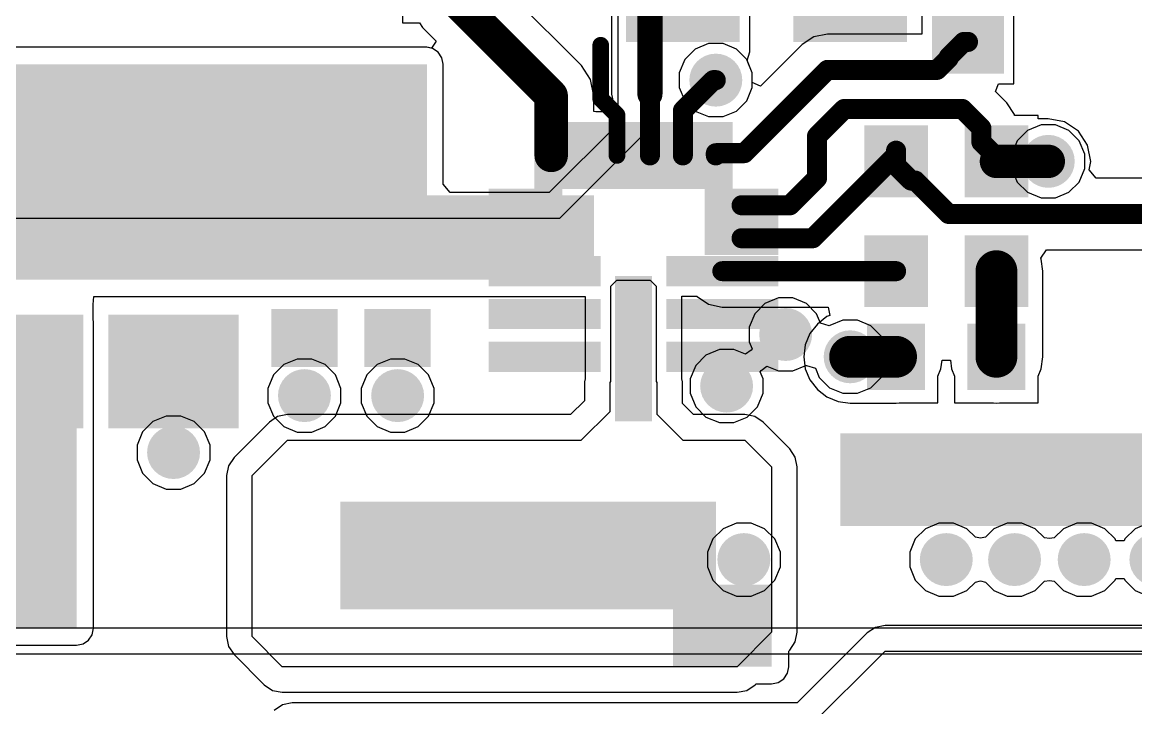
# Model space of a CAD drawing. Header units: millimetres. Extents: x 0 to 172, y 0 to 138.
# Drawn here: x 27.85 to 44.76, y 75.78 to 86.19 of the extents above; entities that cross this region are included whole.
import ezdxf

# ---------------------------------------------------------------- set-up
doc = ezdxf.new("R2010")
doc.units = ezdxf.units.MM
for name, color, linetype in [('BottomLayer', 5, 'Continuous'), ('BottomPaste', 16, 'Continuous'), ('BottomSolder', 6, 'Continuous'), ('TopLayer', 1, 'Continuous'), ('TopSolder', 216, 'Continuous'), ('ViaHoleLayer', 16, 'Continuous')]:
    doc.layers.add(name, color=color, linetype=linetype)

# ---------------------------------------------------------------- blocks, each defined once
blk = doc.blocks.new('17_FC2QFN__3_5_3_75__B_9')
at = {"layer": 'BottomLayer'}
for points in [[(-0.178, 2.403), (0.178, 2.403), (0.178, 0.403), (-0.178, 0.403)], [(-2.099, 1.655), (-0.6, 1.655), (-0.6, 1.401), (-2.099, 1.401)], [(2.099, 1.401), (0.6, 1.401), (0.6, 1.655), (2.099, 1.655)], [(-2.099, 1.005), (-0.6, 1.005), (-0.6, 0.751), (-2.099, 0.751)], [(2.099, 0.751), (0.6, 0.751), (0.6, 1.005), (2.099, 1.005)], [(-2.099, 0.355), (-0.6, 0.355), (-0.6, 0.101), (-2.099, 0.101)], [(2.099, 0.101), (0.6, 0.101), (0.6, 0.355), (2.099, 0.355)], [(-2.099, -0.119), (-1.184, -0.119), (-1.184, -0.424), (-2.099, -0.424)], [(2.099, -0.424), (1.184, -0.424), (1.184, -0.119), (2.099, -0.119)], [(-2.099, -0.619), (-1.184, -0.619), (-1.184, -0.924), (-2.099, -0.924)], [(2.099, -0.924), (1.184, -0.924), (1.184, -0.619), (2.099, -0.619)], [(-1.402, -1.935), (-1.402, -1.122), (-1.098, -1.122), (-1.098, -1.935)], [(-0.902, -1.935), (-0.902, -1.122), (-0.598, -1.122), (-0.598, -1.935)], [(-0.402, -1.935), (-0.402, -1.122), (-0.098, -1.122), (-0.098, -1.935)], [(0.098, -1.935), (0.098, -1.122), (0.402, -1.122), (0.402, -1.935)], [(0.598, -1.935), (0.598, -1.122), (0.902, -1.122), (0.902, -1.935)], [(1.098, -1.935), (1.098, -1.122), (1.402, -1.122), (1.402, -1.935)]]:
    blk.add_hatch(color=5, dxfattribs=at).paths.add_polyline_path(points)
at = {"layer": 'BottomPaste'}
for points in [[(-0.178, 2.403), (0.178, 2.403), (0.178, 0.403), (-0.178, 0.403)], [(-2.099, 1.655), (-0.6, 1.655), (-0.6, 1.401), (-2.099, 1.401)], [(2.099, 1.401), (0.6, 1.401), (0.6, 1.655), (2.099, 1.655)], [(-2.099, 1.005), (-0.6, 1.005), (-0.6, 0.751), (-2.099, 0.751)], [(2.099, 0.751), (0.6, 0.751), (0.6, 1.005), (2.099, 1.005)], [(-2.099, 0.355), (-0.6, 0.355), (-0.6, 0.101), (-2.099, 0.101)], [(2.099, 0.101), (0.6, 0.101), (0.6, 0.355), (2.099, 0.355)], [(-2.099, -0.119), (-1.184, -0.119), (-1.184, -0.424), (-2.099, -0.424)], [(2.099, -0.424), (1.184, -0.424), (1.184, -0.119), (2.099, -0.119)], [(-2.099, -0.619), (-1.184, -0.619), (-1.184, -0.924), (-2.099, -0.924)], [(2.099, -0.924), (1.184, -0.924), (1.184, -0.619), (2.099, -0.619)], [(-1.402, -1.935), (-1.402, -1.122), (-1.098, -1.122), (-1.098, -1.935)], [(-0.902, -1.935), (-0.902, -1.122), (-0.598, -1.122), (-0.598, -1.935)], [(-0.402, -1.935), (-0.402, -1.122), (-0.098, -1.122), (-0.098, -1.935)], [(0.098, -1.935), (0.098, -1.122), (0.402, -1.122), (0.402, -1.935)], [(0.598, -1.935), (0.598, -1.122), (0.902, -1.122), (0.902, -1.935)], [(1.098, -1.935), (1.098, -1.122), (1.402, -1.122), (1.402, -1.935)]]:
    blk.add_hatch(color=16, dxfattribs=at).paths.add_polyline_path(points)
at = {"layer": 'BottomSolder'}
for points in [[(-0.279, 2.505), (0.279, 2.505), (0.279, 0.302), (-0.279, 0.302)], [(-2.2, 1.757), (-0.498, 1.757), (-0.498, 1.3), (-2.2, 1.3)], [(2.2, 1.3), (0.498, 1.3), (0.498, 1.757), (2.2, 1.757)], [(-2.2, 1.107), (-0.498, 1.107), (-0.498, 0.65), (-2.2, 0.65)], [(2.2, 0.65), (0.498, 0.65), (0.498, 1.107), (2.2, 1.107)], [(-2.2, 0.457), (-0.498, 0.457), (-0.498, 0), (-2.2, 0)], [(2.2, 0), (0.498, 0), (0.498, 0.457), (2.2, 0.457)], [(-2.2, -0.018), (-1.083, -0.018), (-1.083, -0.526), (-2.2, -0.526)], [(2.2, -0.526), (1.083, -0.526), (1.083, -0.018), (2.2, -0.018)], [(-2.2, -0.518), (-1.083, -0.518), (-1.083, -1.026), (-2.2, -1.026)], [(2.2, -1.026), (1.083, -1.026), (1.083, -0.518), (2.2, -0.518)], [(-1.504, -2.036), (-1.504, -1.02), (-0.996, -1.02), (-0.996, -2.036)], [(-1.004, -2.036), (-1.004, -1.02), (-0.496, -1.02), (-0.496, -2.036)], [(-0.504, -2.036), (-0.504, -1.02), (0.004, -1.02), (0.004, -2.036)], [(-0.004, -2.036), (-0.004, -1.02), (0.504, -1.02), (0.504, -2.036)], [(0.496, -2.036), (0.496, -1.02), (1.004, -1.02), (1.004, -2.036)], [(0.996, -2.036), (0.996, -1.02), (1.504, -1.02), (1.504, -2.036)]]:
    blk.add_hatch(color=6, dxfattribs=at).paths.add_polyline_path(points)
blk = doc.blocks.new('R___1206_B_89')
at = {"layer": 'BottomLayer'}
for points in [[(-2.032, 0.889), (-0.508, 0.889), (-0.508, -0.889), (-2.032, -0.889)], [(0.508, 0.889), (2.032, 0.889), (2.032, -0.889), (0.508, -0.889)]]:
    blk.add_hatch(color=5, dxfattribs=at).paths.add_polyline_path(points)
at = {"layer": 'BottomPaste'}
for points in [[(-2.032, 0.889), (-0.508, 0.889), (-0.508, -0.889), (-2.032, -0.889)], [(0.508, 0.889), (2.032, 0.889), (2.032, -0.889), (0.508, -0.889)]]:
    blk.add_hatch(color=16, dxfattribs=at).paths.add_polyline_path(points)
at = {"layer": 'BottomSolder'}
for points in [[(-2.1336, 0.9906), (-0.4064, 0.9906), (-0.4064, -0.9906), (-2.1336, -0.9906)], [(0.4064, 0.9906), (2.1336, 0.9906), (2.1336, -0.9906), (0.4064, -0.9906)]]:
    blk.add_hatch(color=6, dxfattribs=at).paths.add_polyline_path(points)
blk = doc.blocks.new('R___0603_B_147')
at = {"layer": 'BottomLayer'}
for points in [[(-1.143, -0.4445), (-1.143, 0.4445), (-0.381, 0.4445), (-0.381, -0.4445)], [(0.381, -0.4445), (0.381, 0.4445), (1.143, 0.4445), (1.143, -0.4445)]]:
    blk.add_hatch(color=5, dxfattribs=at).paths.add_polyline_path(points)
at = {"layer": 'BottomPaste'}
for points in [[(-1.143, -0.4445), (-1.143, 0.4445), (-0.381, 0.4445), (-0.381, -0.4445)], [(0.381, -0.4445), (0.381, 0.4445), (1.143, 0.4445), (1.143, -0.4445)]]:
    blk.add_hatch(color=16, dxfattribs=at).paths.add_polyline_path(points)
at = {"layer": 'BottomSolder'}
for points in [[(-1.2446, -0.5461), (-1.2446, 0.5461), (-0.2794, 0.5461), (-0.2794, -0.5461)], [(0.2794, -0.5461), (0.2794, 0.5461), (1.2446, 0.5461), (1.2446, -0.5461)]]:
    blk.add_hatch(color=6, dxfattribs=at).paths.add_polyline_path(points)
blk = doc.blocks.new('R___0603_B_149')
at = {"layer": 'BottomLayer'}
for points in [[(-1.143, -0.4445), (-1.143, 0.4445), (-0.381, 0.4445), (-0.381, -0.4445)], [(0.381, -0.4445), (0.381, 0.4445), (1.143, 0.4445), (1.143, -0.4445)]]:
    blk.add_hatch(color=5, dxfattribs=at).paths.add_polyline_path(points)
at = {"layer": 'BottomPaste'}
for points in [[(-1.143, -0.4445), (-1.143, 0.4445), (-0.381, 0.4445), (-0.381, -0.4445)], [(0.381, -0.4445), (0.381, 0.4445), (1.143, 0.4445), (1.143, -0.4445)]]:
    blk.add_hatch(color=16, dxfattribs=at).paths.add_polyline_path(points)
at = {"layer": 'BottomSolder'}
for points in [[(-1.2446, -0.5461), (-1.2446, 0.5461), (-0.2794, 0.5461), (-0.2794, -0.5461)], [(0.2794, -0.5461), (0.2794, 0.5461), (1.2446, 0.5461), (1.2446, -0.5461)]]:
    blk.add_hatch(color=6, dxfattribs=at).paths.add_polyline_path(points)
blk = doc.blocks.new('R___0603_B_153')
at = {"layer": 'BottomLayer'}
for points in [[(-1.143, -0.4445), (-1.143, 0.4445), (-0.381, 0.4445), (-0.381, -0.4445)], [(0.381, -0.4445), (0.381, 0.4445), (1.143, 0.4445), (1.143, -0.4445)]]:
    blk.add_hatch(color=5, dxfattribs=at).paths.add_polyline_path(points)
at = {"layer": 'BottomPaste'}
for points in [[(-1.143, -0.4445), (-1.143, 0.4445), (-0.381, 0.4445), (-0.381, -0.4445)], [(0.381, -0.4445), (0.381, 0.4445), (1.143, 0.4445), (1.143, -0.4445)]]:
    blk.add_hatch(color=16, dxfattribs=at).paths.add_polyline_path(points)
at = {"layer": 'BottomSolder'}
for points in [[(-1.2446, -0.5461), (-1.2446, 0.5461), (-0.2794, 0.5461), (-0.2794, -0.5461)], [(0.2794, -0.5461), (0.2794, 0.5461), (1.2446, 0.5461), (1.2446, -0.5461)]]:
    blk.add_hatch(color=6, dxfattribs=at).paths.add_polyline_path(points)
blk = doc.blocks.new('XAL6030_102MEC_B_238')
at = {"layer": 'BottomLayer'}
for points in [[(-2.735, 2.75), (-1.305, 2.75), (-1.305, -2.75), (-2.735, -2.75)], [(1.305, 2.75), (2.735, 2.75), (2.735, -2.75), (1.305, -2.75)]]:
    blk.add_hatch(color=5, dxfattribs=at).paths.add_polyline_path(points)
at = {"layer": 'BottomPaste'}
for points in [[(-2.735, 2.75), (-1.305, 2.75), (-1.305, -2.75), (-2.735, -2.75)], [(1.305, 2.75), (2.735, 2.75), (2.735, -2.75), (1.305, -2.75)]]:
    blk.add_hatch(color=16, dxfattribs=at).paths.add_polyline_path(points)
at = {"layer": 'BottomSolder'}
for points in [[(-2.837, 2.852), (-1.203, 2.852), (-1.203, -2.852), (-2.837, -2.852)], [(1.203, 2.852), (2.837, 2.852), (2.837, -2.852), (1.203, -2.852)]]:
    blk.add_hatch(color=6, dxfattribs=at).paths.add_polyline_path(points)
blk = doc.blocks.new('C___0603_B_307')
at = {"layer": 'BottomLayer'}
for points in [[(-1.143, -0.445), (-1.143, 0.445), (-0.381, 0.445), (-0.381, -0.445)], [(0.381, -0.445), (0.381, 0.445), (1.143, 0.445), (1.143, -0.445)]]:
    blk.add_hatch(color=5, dxfattribs=at).paths.add_polyline_path(points)
at = {"layer": 'BottomPaste'}
for points in [[(-1.143, -0.445), (-1.143, 0.445), (-0.381, 0.445), (-0.381, -0.445)], [(0.381, -0.445), (0.381, 0.445), (1.143, 0.445), (1.143, -0.445)]]:
    blk.add_hatch(color=16, dxfattribs=at).paths.add_polyline_path(points)
at = {"layer": 'BottomSolder'}
for points in [[(-1.203, -0.504), (-1.203, 0.504), (-0.321, 0.504), (-0.321, -0.504)], [(0.321, -0.504), (0.321, 0.504), (1.203, 0.504), (1.203, -0.504)]]:
    blk.add_hatch(color=6, dxfattribs=at).paths.add_polyline_path(points)
blk = doc.blocks.new('C___1206_B_318')
at = {"layer": 'BottomLayer'}
for points in [[(-2.032, 0.889), (-0.508, 0.889), (-0.508, -0.889), (-2.032, -0.889)], [(0.508, 0.889), (2.032, 0.889), (2.032, -0.889), (0.508, -0.889)]]:
    blk.add_hatch(color=5, dxfattribs=at).paths.add_polyline_path(points)
at = {"layer": 'BottomPaste'}
for points in [[(-2.032, 0.889), (-0.508, 0.889), (-0.508, -0.889), (-2.032, -0.889)], [(0.508, 0.889), (2.032, 0.889), (2.032, -0.889), (0.508, -0.889)]]:
    blk.add_hatch(color=16, dxfattribs=at).paths.add_polyline_path(points)
at = {"layer": 'BottomSolder'}
for points in [[(-2.1336, 0.9906), (-0.4064, 0.9906), (-0.4064, -0.9906), (-2.1336, -0.9906)], [(0.4064, 0.9906), (2.1336, 0.9906), (2.1336, -0.9906), (0.4064, -0.9906)]]:
    blk.add_hatch(color=6, dxfattribs=at).paths.add_polyline_path(points)
blk = doc.blocks.new('C___2220_B_323')
at = {"layer": 'BottomLayer'}
for points in [[(-3.2, 2.6), (-2, 2.6), (-2, -2.6), (-3.2, -2.6)], [(2, 2.6), (3.2, 2.6), (3.2, -2.6), (2, -2.6)]]:
    blk.add_hatch(color=5, dxfattribs=at).paths.add_polyline_path(points)
at = {"layer": 'BottomPaste'}
for points in [[(-3.2, 2.6), (-2, 2.6), (-2, -2.6), (-3.2, -2.6)], [(2, 2.6), (3.2, 2.6), (3.2, -2.6), (2, -2.6)]]:
    blk.add_hatch(color=16, dxfattribs=at).paths.add_polyline_path(points)
at = {"layer": 'BottomSolder'}
for points in [[(-3.302, 2.702), (-1.898, 2.702), (-1.898, -2.702), (-3.302, -2.702)], [(1.898, 2.702), (3.302, 2.702), (3.302, -2.702), (1.898, -2.702)]]:
    blk.add_hatch(color=6, dxfattribs=at).paths.add_polyline_path(points)
blk = doc.blocks.new('C___0603_B_324')
at = {"layer": 'BottomLayer'}
for points in [[(-1.143, -0.445), (-1.143, 0.445), (-0.381, 0.445), (-0.381, -0.445)], [(0.381, -0.445), (0.381, 0.445), (1.143, 0.445), (1.143, -0.445)]]:
    blk.add_hatch(color=5, dxfattribs=at).paths.add_polyline_path(points)
at = {"layer": 'BottomPaste'}
for points in [[(-1.143, -0.445), (-1.143, 0.445), (-0.381, 0.445), (-0.381, -0.445)], [(0.381, -0.445), (0.381, 0.445), (1.143, 0.445), (1.143, -0.445)]]:
    blk.add_hatch(color=16, dxfattribs=at).paths.add_polyline_path(points)
at = {"layer": 'BottomSolder'}
for points in [[(-1.203, -0.504), (-1.203, 0.504), (-0.321, 0.504), (-0.321, -0.504)], [(0.321, -0.504), (0.321, 0.504), (1.203, 0.504), (1.203, -0.504)]]:
    blk.add_hatch(color=6, dxfattribs=at).paths.add_polyline_path(points)
blk = doc.blocks.new('C___0603_B_325')
at = {"layer": 'BottomLayer'}
for points in [[(-1.143, -0.445), (-1.143, 0.445), (-0.381, 0.445), (-0.381, -0.445)], [(0.381, -0.445), (0.381, 0.445), (1.143, 0.445), (1.143, -0.445)]]:
    blk.add_hatch(color=5, dxfattribs=at).paths.add_polyline_path(points)
at = {"layer": 'BottomPaste'}
for points in [[(-1.143, -0.445), (-1.143, 0.445), (-0.381, 0.445), (-0.381, -0.445)], [(0.381, -0.445), (0.381, 0.445), (1.143, 0.445), (1.143, -0.445)]]:
    blk.add_hatch(color=16, dxfattribs=at).paths.add_polyline_path(points)
at = {"layer": 'BottomSolder'}
for points in [[(-1.203, -0.504), (-1.203, 0.504), (-0.321, 0.504), (-0.321, -0.504)], [(0.321, -0.504), (0.321, 0.504), (1.203, 0.504), (1.203, -0.504)]]:
    blk.add_hatch(color=6, dxfattribs=at).paths.add_polyline_path(points)
blk = doc.blocks.new('C___1206_B_326')
at = {"layer": 'BottomLayer'}
for points in [[(-2.032, 0.889), (-0.508, 0.889), (-0.508, -0.889), (-2.032, -0.889)], [(0.508, 0.889), (2.032, 0.889), (2.032, -0.889), (0.508, -0.889)]]:
    blk.add_hatch(color=5, dxfattribs=at).paths.add_polyline_path(points)
at = {"layer": 'BottomPaste'}
for points in [[(-2.032, 0.889), (-0.508, 0.889), (-0.508, -0.889), (-2.032, -0.889)], [(0.508, 0.889), (2.032, 0.889), (2.032, -0.889), (0.508, -0.889)]]:
    blk.add_hatch(color=16, dxfattribs=at).paths.add_polyline_path(points)
at = {"layer": 'BottomSolder'}
for points in [[(-2.1336, 0.9906), (-0.4064, 0.9906), (-0.4064, -0.9906), (-2.1336, -0.9906)], [(0.4064, 0.9906), (2.1336, 0.9906), (2.1336, -0.9906), (0.4064, -0.9906)]]:
    blk.add_hatch(color=6, dxfattribs=at).paths.add_polyline_path(points)

msp = doc.modelspace()

# ---------------------------------------------------------------- hatches: boundary and pattern name
at = {"layer": 'BottomLayer'}
h = msp.add_hatch(color=5, dxfattribs=at)
edge = h.paths.add_edge_path()
edge.add_arc((38.385, 85.307), 0.3, 0, 360)
for points in [[(26.899, 82.534), (33.998, 82.534), (33.998, 85.547), (26.899, 85.547)], [(35.732, 83.757), (36.537, 83.757), (36.537, 84.57), (35.732, 84.57)], [(26.899, 82.28), (36.535, 82.28), (36.535, 83.56), (26.899, 83.56)], [(26.899, 82.755), (35.951, 82.755), (35.951, 83.56), (26.899, 83.56)], [(24.79, 76.987), (28.677, 76.987), (28.677, 81.645), (24.79, 81.645)], [(37.735, 76.403), (39.233, 76.403), (39.233, 77.648), (37.735, 77.648)]]:
    msp.add_hatch(color=5, dxfattribs=at).paths.add_polyline_path(points)
h = msp.add_hatch(color=5, dxfattribs=at)
edge = h.paths.add_edge_path()
edge.add_arc((30.723, 84.993), 0.3, 0, 360)
h = msp.add_hatch(color=5, dxfattribs=at)
edge = h.paths.add_edge_path()
edge.add_arc((32.138, 84.993), 0.3, 0, 360)
h = msp.add_hatch(color=5, dxfattribs=at)
edge = h.paths.add_edge_path()
edge.add_arc((33.553, 84.993), 0.3, 0, 360)
h = msp.add_hatch(color=5, dxfattribs=at)
edge = h.paths.add_edge_path()
edge.add_arc((32.138, 84.049), 0.3, 0, 360)
h = msp.add_hatch(color=5, dxfattribs=at)
edge = h.paths.add_edge_path()
edge.add_arc((33.553, 84.049), 0.3, 0, 360)
h = msp.add_hatch(color=5, dxfattribs=at)
edge = h.paths.add_edge_path()
edge.add_arc((43.434, 84.074), 0.3, 0, 360)
h = msp.add_hatch(color=5, dxfattribs=at)
edge = h.paths.add_edge_path()
edge.add_arc((39.446, 81.446), 0.3, 0, 360)
h = msp.add_hatch(color=5, dxfattribs=at)
edge = h.paths.add_edge_path()
edge.add_arc((40.425, 81.107), 0.3, 0, 360)
h = msp.add_hatch(color=5, dxfattribs=at)
edge = h.paths.add_edge_path()
edge.add_arc((38.549, 80.663), 0.3, 0, 360)
h = msp.add_hatch(color=5, dxfattribs=at)
edge = h.paths.add_edge_path()
edge.add_arc((32.138, 80.518), 0.3, 0, 360)
h = msp.add_hatch(color=5, dxfattribs=at)
edge = h.paths.add_edge_path()
edge.add_arc((33.553, 80.518), 0.3, 0, 360)
h = msp.add_hatch(color=5, dxfattribs=at)
edge = h.paths.add_edge_path()
edge.add_arc((30.15, 79.654), 0.3, 0, 360)
h = msp.add_hatch(color=5, dxfattribs=at)
edge = h.paths.add_edge_path()
edge.add_arc((38.811, 78.029), 0.3, 0, 360)
h = msp.add_hatch(color=5, dxfattribs=at)
edge = h.paths.add_edge_path()
edge.add_arc((41.885, 78.029), 0.3, 0, 360)
h = msp.add_hatch(color=5, dxfattribs=at)
edge = h.paths.add_edge_path()
edge.add_arc((42.922, 78.029), 0.3, 0, 360)
h = msp.add_hatch(color=5, dxfattribs=at)
edge = h.paths.add_edge_path()
edge.add_arc((43.979, 78.029), 0.3, 0, 360)
at = {"layer": 'BottomSolder'}
h = msp.add_hatch(color=6, dxfattribs=at)
edge = h.paths.add_edge_path()
edge.add_arc((38.385, 85.307), 0.402, 0, 360)
h = msp.add_hatch(color=6, dxfattribs=at)
edge = h.paths.add_edge_path()
edge.add_arc((30.723, 84.993), 0.402, 0, 360)
h = msp.add_hatch(color=6, dxfattribs=at)
edge = h.paths.add_edge_path()
edge.add_arc((32.138, 84.993), 0.402, 0, 360)
h = msp.add_hatch(color=6, dxfattribs=at)
edge = h.paths.add_edge_path()
edge.add_arc((33.553, 84.993), 0.402, 0, 360)
h = msp.add_hatch(color=6, dxfattribs=at)
edge = h.paths.add_edge_path()
edge.add_arc((32.138, 84.049), 0.402, 0, 360)
h = msp.add_hatch(color=6, dxfattribs=at)
edge = h.paths.add_edge_path()
edge.add_arc((33.553, 84.049), 0.402, 0, 360)
h = msp.add_hatch(color=6, dxfattribs=at)
edge = h.paths.add_edge_path()
edge.add_arc((43.434, 84.074), 0.402, 0, 360)
h = msp.add_hatch(color=6, dxfattribs=at)
edge = h.paths.add_edge_path()
edge.add_arc((39.446, 81.446), 0.402, 0, 360)
h = msp.add_hatch(color=6, dxfattribs=at)
edge = h.paths.add_edge_path()
edge.add_arc((40.425, 81.107), 0.402, 0, 360)
h = msp.add_hatch(color=6, dxfattribs=at)
edge = h.paths.add_edge_path()
edge.add_arc((38.549, 80.663), 0.402, 0, 360)
h = msp.add_hatch(color=6, dxfattribs=at)
edge = h.paths.add_edge_path()
edge.add_arc((32.138, 80.518), 0.402, 0, 360)
h = msp.add_hatch(color=6, dxfattribs=at)
edge = h.paths.add_edge_path()
edge.add_arc((33.553, 80.518), 0.402, 0, 360)
h = msp.add_hatch(color=6, dxfattribs=at)
edge = h.paths.add_edge_path()
edge.add_arc((30.15, 79.654), 0.402, 0, 360)
h = msp.add_hatch(color=6, dxfattribs=at)
edge = h.paths.add_edge_path()
edge.add_arc((38.811, 78.029), 0.402, 0, 360)
h = msp.add_hatch(color=6, dxfattribs=at)
edge = h.paths.add_edge_path()
edge.add_arc((41.885, 78.029), 0.402, 0, 360)
h = msp.add_hatch(color=6, dxfattribs=at)
edge = h.paths.add_edge_path()
edge.add_arc((42.922, 78.029), 0.402, 0, 360)
h = msp.add_hatch(color=6, dxfattribs=at)
edge = h.paths.add_edge_path()
edge.add_arc((43.979, 78.029), 0.402, 0, 360)
h = msp.add_hatch(color=6, dxfattribs=at)
edge = h.paths.add_edge_path()
edge.add_arc((45.068, 78.029), 0.402, 0, 360)
at = {"layer": 'TopLayer'}
h = msp.add_hatch(color=1, dxfattribs=at)
edge = h.paths.add_edge_path()
edge.add_arc((38.385, 85.307), 0.3, 0, 360)
msp.add_hatch(color=1, dxfattribs=at).paths.add_polyline_path([(26.899, 83.642), (33.985, 83.642), (33.985, 85.547), (26.899, 85.547)])
h = msp.add_hatch(color=1, dxfattribs=at)
edge = h.paths.add_edge_path()
edge.add_arc((30.723, 84.993), 0.3, 0, 360)
h = msp.add_hatch(color=1, dxfattribs=at)
edge = h.paths.add_edge_path()
edge.add_arc((32.138, 84.993), 0.3, 0, 360)
h = msp.add_hatch(color=1, dxfattribs=at)
edge = h.paths.add_edge_path()
edge.add_arc((33.553, 84.993), 0.3, 0, 360)
h = msp.add_hatch(color=1, dxfattribs=at)
edge = h.paths.add_edge_path()
edge.add_arc((32.138, 84.049), 0.3, 0, 360)
h = msp.add_hatch(color=1, dxfattribs=at)
edge = h.paths.add_edge_path()
edge.add_arc((33.553, 84.049), 0.3, 0, 360)
h = msp.add_hatch(color=1, dxfattribs=at)
edge = h.paths.add_edge_path()
edge.add_arc((43.434, 84.074), 0.3, 0, 360)
h = msp.add_hatch(color=1, dxfattribs=at)
edge = h.paths.add_edge_path()
edge.add_arc((39.446, 81.446), 0.3, 0, 360)
h = msp.add_hatch(color=1, dxfattribs=at)
edge = h.paths.add_edge_path()
edge.add_arc((40.425, 81.107), 0.3, 0, 360)
h = msp.add_hatch(color=1, dxfattribs=at)
edge = h.paths.add_edge_path()
edge.add_arc((38.549, 80.663), 0.3, 0, 360)
h = msp.add_hatch(color=1, dxfattribs=at)
edge = h.paths.add_edge_path()
edge.add_arc((32.138, 80.518), 0.3, 0, 360)
h = msp.add_hatch(color=1, dxfattribs=at)
edge = h.paths.add_edge_path()
edge.add_arc((33.553, 80.518), 0.3, 0, 360)
h = msp.add_hatch(color=1, dxfattribs=at)
edge = h.paths.add_edge_path()
edge.add_arc((30.15, 79.654), 0.3, 0, 360)
h = msp.add_hatch(color=1, dxfattribs=at)
edge = h.paths.add_edge_path()
edge.add_arc((38.811, 78.029), 0.3, 0, 360)
h = msp.add_hatch(color=1, dxfattribs=at)
edge = h.paths.add_edge_path()
edge.add_arc((41.885, 78.029), 0.3, 0, 360)
h = msp.add_hatch(color=1, dxfattribs=at)
edge = h.paths.add_edge_path()
edge.add_arc((42.922, 78.029), 0.3, 0, 360)
h = msp.add_hatch(color=1, dxfattribs=at)
edge = h.paths.add_edge_path()
edge.add_arc((43.979, 78.029), 0.3, 0, 360)
at = {"layer": 'TopSolder'}
h = msp.add_hatch(color=216, dxfattribs=at)
edge = h.paths.add_edge_path()
edge.add_arc((38.385, 85.307), 0.402, 0, 360)
h = msp.add_hatch(color=216, dxfattribs=at)
edge = h.paths.add_edge_path()
edge.add_arc((30.723, 84.993), 0.402, 0, 360)
h = msp.add_hatch(color=216, dxfattribs=at)
edge = h.paths.add_edge_path()
edge.add_arc((32.138, 84.993), 0.402, 0, 360)
h = msp.add_hatch(color=216, dxfattribs=at)
edge = h.paths.add_edge_path()
edge.add_arc((33.553, 84.993), 0.402, 0, 360)
h = msp.add_hatch(color=216, dxfattribs=at)
edge = h.paths.add_edge_path()
edge.add_arc((32.138, 84.049), 0.402, 0, 360)
h = msp.add_hatch(color=216, dxfattribs=at)
edge = h.paths.add_edge_path()
edge.add_arc((33.553, 84.049), 0.402, 0, 360)
h = msp.add_hatch(color=216, dxfattribs=at)
edge = h.paths.add_edge_path()
edge.add_arc((43.434, 84.074), 0.402, 0, 360)
h = msp.add_hatch(color=216, dxfattribs=at)
edge = h.paths.add_edge_path()
edge.add_arc((39.446, 81.446), 0.402, 0, 360)
h = msp.add_hatch(color=216, dxfattribs=at)
edge = h.paths.add_edge_path()
edge.add_arc((40.425, 81.107), 0.402, 0, 360)
h = msp.add_hatch(color=216, dxfattribs=at)
edge = h.paths.add_edge_path()
edge.add_arc((38.549, 80.663), 0.402, 0, 360)
h = msp.add_hatch(color=216, dxfattribs=at)
edge = h.paths.add_edge_path()
edge.add_arc((32.138, 80.518), 0.402, 0, 360)
h = msp.add_hatch(color=216, dxfattribs=at)
edge = h.paths.add_edge_path()
edge.add_arc((33.553, 80.518), 0.402, 0, 360)
h = msp.add_hatch(color=216, dxfattribs=at)
edge = h.paths.add_edge_path()
edge.add_arc((30.15, 79.654), 0.402, 0, 360)
h = msp.add_hatch(color=216, dxfattribs=at)
edge = h.paths.add_edge_path()
edge.add_arc((38.811, 78.029), 0.402, 0, 360)
h = msp.add_hatch(color=216, dxfattribs=at)
edge = h.paths.add_edge_path()
edge.add_arc((41.885, 78.029), 0.402, 0, 360)
h = msp.add_hatch(color=216, dxfattribs=at)
edge = h.paths.add_edge_path()
edge.add_arc((42.922, 78.029), 0.402, 0, 360)
h = msp.add_hatch(color=216, dxfattribs=at)
edge = h.paths.add_edge_path()
edge.add_arc((43.979, 78.029), 0.402, 0, 360)
h = msp.add_hatch(color=216, dxfattribs=at)
edge = h.paths.add_edge_path()
edge.add_arc((45.068, 78.029), 0.402, 0, 360)
at = {"layer": 'ViaHoleLayer'}
h = msp.add_hatch(color=16, dxfattribs=at)
edge = h.paths.add_edge_path()
edge.add_arc((38.385, 85.307), 0.15, 0, 360)
h = msp.add_hatch(color=16, dxfattribs=at)
edge = h.paths.add_edge_path()
edge.add_arc((30.723, 84.993), 0.15, 0, 360)
h = msp.add_hatch(color=16, dxfattribs=at)
edge = h.paths.add_edge_path()
edge.add_arc((32.138, 84.993), 0.15, 0, 360)
h = msp.add_hatch(color=16, dxfattribs=at)
edge = h.paths.add_edge_path()
edge.add_arc((33.553, 84.993), 0.15, 0, 360)
h = msp.add_hatch(color=16, dxfattribs=at)
edge = h.paths.add_edge_path()
edge.add_arc((43.434, 84.074), 0.15, 0, 360)
h = msp.add_hatch(color=16, dxfattribs=at)
edge = h.paths.add_edge_path()
edge.add_arc((32.138, 84.049), 0.15, 0, 360)
h = msp.add_hatch(color=16, dxfattribs=at)
edge = h.paths.add_edge_path()
edge.add_arc((33.553, 84.049), 0.15, 0, 360)
h = msp.add_hatch(color=16, dxfattribs=at)
edge = h.paths.add_edge_path()
edge.add_arc((39.446, 81.446), 0.15, 0, 360)
h = msp.add_hatch(color=16, dxfattribs=at)
edge = h.paths.add_edge_path()
edge.add_arc((40.425, 81.107), 0.15, 0, 360)
h = msp.add_hatch(color=16, dxfattribs=at)
edge = h.paths.add_edge_path()
edge.add_arc((32.138, 80.518), 0.15, 0, 360)
h = msp.add_hatch(color=16, dxfattribs=at)
edge = h.paths.add_edge_path()
edge.add_arc((33.553, 80.518), 0.15, 0, 360)
h = msp.add_hatch(color=16, dxfattribs=at)
edge = h.paths.add_edge_path()
edge.add_arc((38.549, 80.663), 0.15, 0, 360)
h = msp.add_hatch(color=16, dxfattribs=at)
edge = h.paths.add_edge_path()
edge.add_arc((30.15, 79.654), 0.15, 0, 360)
h = msp.add_hatch(color=16, dxfattribs=at)
edge = h.paths.add_edge_path()
edge.add_arc((38.811, 78.029), 0.15, 0, 360)
h = msp.add_hatch(color=16, dxfattribs=at)
edge = h.paths.add_edge_path()
edge.add_arc((41.885, 78.029), 0.15, 0, 360)
h = msp.add_hatch(color=16, dxfattribs=at)
edge = h.paths.add_edge_path()
edge.add_arc((42.922, 78.029), 0.15, 0, 360)
h = msp.add_hatch(color=16, dxfattribs=at)
edge = h.paths.add_edge_path()
edge.add_arc((43.979, 78.029), 0.15, 0, 360)

# ---------------------------------------------------------------- linework, layer by layer
at = {"layer": 'BottomLayer'}
for p, q in [((38.901, 85.734), (38.901, 87.931)), ((36.343, 85.527), (35.026, 86.844)), ((33.627, 86.453), (33.627, 86.179)), ((41.516, 86.522), (41.516, 86.01)), ((42.913, 85.252), (42.913, 86.522)), ((36.802, 86.377), (36.802, 85.092)), ((33.627, 86.179), (33.883, 86.179)), ((33.883, 86.179), (33.931, 86.108)), ((33.931, 86.108), (34.138, 85.9)), ((34.138, 85.9), (34.066, 85.793)), ((39.872, 85.965), (39.696, 85.847)), ((40.08, 86.006), (39.872, 85.965)), ((41.514, 86.006), (40.08, 86.006)), ((41.516, 86.01), (41.514, 86.006)), ((33.998, 85.806), (26.899, 85.806)), ((34.066, 85.793), (33.998, 85.806)), ((38.86, 85.607), (38.901, 85.734)), ((38.901, 85.734), (38.901, 85.734)), ((39.696, 85.847), (39.066, 85.217)), ((38.939, 85.417), (38.86, 85.607)), ((36.483, 85.317), (36.343, 85.527)), ((38.939, 85.27), (38.939, 85.417)), ((36.532, 85.069), (36.483, 85.317)), ((39.066, 85.217), (38.939, 85.27)), ((42.631, 85.134), (42.68, 85.252)), ((42.68, 85.252), (42.913, 85.252)), ((36.532, 84.829), (36.532, 85.069)), ((36.802, 85.092), (36.834, 84.933)), ((42.803, 84.963), (42.631, 85.134)), ((36.834, 84.933), (36.749, 84.824)), ((42.92, 84.786), (42.803, 84.963)), ((36.537, 84.829), (36.532, 84.829)), ((36.562, 84.824), (36.537, 84.829)), ((36.749, 84.824), (36.562, 84.824)), ((42.923, 84.772), (42.92, 84.786)), ((43.282, 84.772), (42.923, 84.772)), ((43.282, 84.721), (43.282, 84.772)), ((43.434, 84.721), (43.282, 84.721)), ((43.682, 84.672), (43.434, 84.721)), ((43.892, 84.532), (43.682, 84.672)), ((44.032, 84.322), (43.892, 84.532)), ((44.081, 84.074), (44.032, 84.322)), ((44.056, 83.946), (44.081, 84.074)), ((44.16, 83.819), (44.056, 83.946)), ((46.821, 83.819), (44.16, 83.819)), ((43.321, 82.605), (43.406, 82.732)), ((43.406, 82.732), (47.046, 82.732)), ((43.327, 82.59), (43.321, 82.605)), ((43.351, 82.407), (43.327, 82.59)), ((43.351, 81.107), (43.351, 82.407)), ((36.789, 82.179), (36.88, 82.271)), ((36.789, 82.026), (36.789, 82.179)), ((36.88, 82.271), (37.389, 82.271)), ((37.389, 82.271), (37.481, 82.179)), ((28.931, 81.899), (28.942, 82.021)), ((28.942, 82.021), (36.4, 82.021)), ((36.4, 82.021), (36.4, 80.774)), ((36.789, 81.376), (36.789, 82.026)), ((37.481, 82.179), (37.481, 82.026)), ((37.481, 82.026), (37.481, 81.376)), ((37.869, 80.774), (37.869, 82.026)), ((37.869, 82.026), (38.097, 82.026)), ((38.097, 82.026), (38.1, 82.023)), ((38.1, 82.023), (38.276, 81.905)), ((28.931, 81.67), (28.931, 81.899)), ((28.931, 81.899), (28.931, 81.899)), ((38.276, 81.905), (38.484, 81.863)), ((38.484, 81.863), (40.093, 81.863)), ((40.093, 81.863), (40.118, 81.736)), ((40.073, 81.717), (39.927, 81.605)), ((40.118, 81.736), (40.073, 81.717)), ((28.936, 81.645), (28.931, 81.67)), ((28.936, 76.987), (28.936, 81.645)), ((39.927, 81.605), (39.815, 81.459)), ((36.789, 80.726), (36.789, 81.376)), ((37.481, 81.376), (37.481, 80.726)), ((39.815, 81.459), (39.744, 81.29)), ((39.744, 81.29), (39.72, 81.107)), ((39.72, 81.107), (39.744, 80.925)), ((41.803, 80.925), (41.821, 81.057)), ((41.821, 81.057), (41.949, 81.057)), ((41.949, 81.057), (41.966, 80.925)), ((43.327, 80.925), (43.351, 81.107)), ((39.744, 80.925), (39.815, 80.755)), ((41.758, 80.815), (41.803, 80.925)), ((41.966, 80.925), (42.012, 80.815)), ((43.282, 80.815), (43.327, 80.925)), ((36.4, 80.774), (36.391, 80.726)), ((36.391, 80.726), (36.391, 80.44)), ((36.779, 80.279), (36.779, 80.726)), ((36.779, 80.726), (36.789, 80.726)), ((37.481, 80.726), (37.49, 80.726)), ((37.49, 80.726), (37.49, 80.235)), ((37.879, 80.726), (37.869, 80.774)), ((37.879, 80.396), (37.879, 80.726)), ((39.815, 80.755), (39.927, 80.609)), ((41.758, 80.409), (41.758, 80.815)), ((42.012, 80.815), (42.012, 80.409)), ((43.282, 80.409), (43.282, 80.815)), ((39.927, 80.609), (40.073, 80.497)), ((40.073, 80.497), (40.242, 80.427)), ((36.391, 80.44), (36.18, 80.229)), ((38.046, 80.229), (37.879, 80.396)), ((40.242, 80.427), (40.425, 80.403)), ((40.425, 80.403), (41.123, 80.403)), ((41.123, 80.403), (41.168, 80.409)), ((41.168, 80.409), (41.758, 80.409)), ((42.012, 80.409), (42.601, 80.409)), ((42.601, 80.409), (42.647, 80.403)), ((42.647, 80.403), (42.692, 80.409)), ((42.692, 80.409), (43.282, 80.409)), ((31.731, 80.199), (31.605, 80.115)), ((31.88, 80.229), (31.731, 80.199)), ((36.18, 80.229), (31.88, 80.229)), ((36.341, 79.841), (36.779, 80.279)), ((37.49, 80.235), (37.885, 79.841)), ((38.828, 80.229), (38.046, 80.229)), ((38.977, 80.199), (38.828, 80.229)), ((39.103, 80.115), (38.977, 80.199)), ((31.605, 80.115), (31.069, 79.579)), ((39.508, 79.71), (39.103, 80.115)), ((31.344, 79.304), (31.88, 79.841)), ((31.88, 79.841), (36.341, 79.841)), ((37.885, 79.841), (38.828, 79.841)), ((38.828, 79.841), (39.233, 79.435)), ((39.592, 79.584), (39.508, 79.71)), ((31.069, 79.579), (30.985, 79.453)), ((39.622, 79.435), (39.592, 79.584)), ((30.985, 79.453), (30.955, 79.304)), ((39.233, 79.435), (39.233, 76.929)), ((39.622, 76.929), (39.622, 79.435)), ((30.955, 79.304), (30.955, 76.86)), ((31.344, 76.86), (31.344, 79.304)), ((28.916, 76.888), (28.936, 76.987)), ((40.808, 77), (40.682, 76.915)), ((40.957, 77.029), (40.808, 77)), ((51.562, 77.029), (40.957, 77.029)), ((28.776, 76.748), (28.86, 76.804)), ((28.86, 76.804), (28.916, 76.888)), ((30.955, 76.86), (30.985, 76.712)), ((31.801, 76.403), (31.344, 76.86)), ((39.233, 76.929), (38.708, 76.403)), ((39.508, 76.654), (39.592, 76.78)), ((39.592, 76.78), (39.622, 76.929)), ((40.682, 76.915), (39.619, 75.852)), ((24.79, 76.728), (28.677, 76.728)), ((28.677, 76.728), (28.776, 76.748)), ((30.985, 76.712), (31.069, 76.586)), ((39.492, 76.639), (39.508, 76.654)), ((39.492, 76.403), (39.492, 76.639)), ((39.78, 75.463), (40.957, 76.641)), ((40.957, 76.641), (51.562, 76.641)), ((31.069, 76.586), (31.526, 76.129)), ((38.708, 76.403), (31.801, 76.403)), ((39.417, 76.22), (39.473, 76.304)), ((39.473, 76.304), (39.492, 76.403)), ((31.526, 76.129), (31.652, 76.044)), ((38.856, 76.044), (38.982, 76.129)), ((38.982, 76.129), (38.998, 76.144)), ((38.998, 76.144), (39.233, 76.144)), ((39.233, 76.144), (39.333, 76.164)), ((39.333, 76.164), (39.417, 76.22)), ((31.652, 76.044), (31.801, 76.015)), ((31.801, 76.015), (38.708, 76.015)), ((38.708, 76.015), (38.856, 76.044)), ((31.805, 75.822), (31.679, 75.738)), ((31.953, 75.852), (31.805, 75.822)), ((39.619, 75.852), (31.953, 75.852))]:
    msp.add_line(p, q, dxfattribs=at)
for points, const_width in [([(34.389, 86.565), (35.885, 85.069)], 0.508), ([(37.385, 85.092), (37.385, 86.377)], 0.381), ([(36.638, 85.023), (36.638, 85.836)], 0.254), ([(41.923, 85.658), (42.151, 85.887)], 0.305), ([(42.151, 85.887), (42.215, 85.887)], 0.305), ([(41.744, 85.462), (41.923, 85.641)], 0.305), ([(41.923, 85.641), (41.923, 85.658)], 0.305), ([(38.816, 84.198), (40.08, 85.462)], 0.305), ([(40.08, 85.462), (41.744, 85.462)], 0.305), ([(37.885, 84.844), (38.348, 85.307)], 0.305), ([(38.348, 85.307), (38.385, 85.307)], 0.305), ([(35.885, 84.164), (35.885, 85.069)], 0.508), ([(37.385, 84.164), (37.385, 85.092)], 0.305), ([(36.638, 85.023), (36.885, 84.776)], 0.254), ([(36.885, 84.164), (36.885, 84.776)], 0.254), ([(37.885, 84.164), (37.885, 84.844)], 0.305), ([(39.922, 84.457), (40.334, 84.869)], 0.305), ([(40.334, 84.869), (42.127, 84.869)], 0.305), ([(42.127, 84.869), (42.418, 84.578)], 0.305), ([(42.418, 84.366), (42.418, 84.578)], 0.305), ([(39.922, 83.819), (39.922, 84.457)], 0.305), ([(41.123, 84.01), (41.123, 84.236)], 0.305), ([(42.418, 84.366), (42.548, 84.236)], 0.305), ([(38.385, 84.198), (38.816, 84.198)], 0.305), ([(38.385, 84.164), (38.385, 84.198)], 0.305), ([(39.858, 82.907), (41.074, 84.123)], 0.305), ([(42.647, 84.074), (43.434, 84.074)], 0.508), ([(41.123, 84.01), (41.351, 83.782)], 0.305), ([(39.51, 83.407), (39.922, 83.819)], 0.305), ([(41.351, 83.782), (41.415, 83.782)], 0.305), ([(41.415, 83.782), (41.921, 83.275)], 0.305), ([(38.776, 83.407), (39.51, 83.407)], 0.305), ([(41.921, 83.275), (47.046, 83.275)], 0.305), ([(38.776, 82.907), (39.858, 82.907)], 0.305), ([(42.647, 81.107), (42.647, 82.407)], 0.635), ([(38.484, 82.407), (41.123, 82.407)], 0.305), ([(40.425, 81.107), (41.123, 81.107)], 0.635)]:
    msp.add_lwpolyline(points, dxfattribs=dict(at, const_width=const_width))
for points, const_width in [([(36.574, 85.836, 1), (36.701, 85.836, 1)], 0.127), ([(42.075, 85.887, 1), (42.227, 85.887, 1)], 0.152), ([(42.075, 85.887, 1), (42.227, 85.887, 1)], 0.152), ([(42.139, 85.887, 1), (42.291, 85.887, 1)], 0.152), ([(41.846, 85.658, 1), (41.999, 85.658, 1)], 0.152), ([(41.846, 85.658, 1), (41.999, 85.658, 1)], 0.152), ([(41.846, 85.641, 1), (41.999, 85.641, 1)], 0.152), ([(41.846, 85.641, 1), (41.999, 85.641, 1)], 0.152), ([(40.004, 85.462, 1), (40.157, 85.462, 1)], 0.152), ([(40.004, 85.462, 1), (40.157, 85.462, 1)], 0.152), ([(41.668, 85.462, 1), (41.82, 85.462, 1)], 0.152), ([(41.668, 85.462, 1), (41.82, 85.462, 1)], 0.152), ([(38.272, 85.307, 1), (38.424, 85.307, 1)], 0.152), ([(38.272, 85.307, 1), (38.424, 85.307, 1)], 0.152), ([(38.309, 85.307, 1), (38.461, 85.307, 1)], 0.152), ([(35.758, 85.069, 1), (36.012, 85.069, 1)], 0.254), ([(35.758, 85.069, 1), (36.012, 85.069, 1)], 0.254), ([(37.29, 85.092, 1), (37.48, 85.092, 1)], 0.191), ([(37.309, 85.092, 1), (37.461, 85.092, 1)], 0.152), ([(36.574, 85.023, 1), (36.701, 85.023, 1)], 0.127), ([(36.574, 85.023, 1), (36.701, 85.023, 1)], 0.127), ([(36.821, 84.776, 1), (36.948, 84.776, 1)], 0.127), ([(36.821, 84.776, 1), (36.948, 84.776, 1)], 0.127), ([(37.809, 84.844, 1), (37.961, 84.844, 1)], 0.152), ([(37.809, 84.844, 1), (37.961, 84.844, 1)], 0.152), ([(40.258, 84.869, 1), (40.41, 84.869, 1)], 0.152), ([(40.258, 84.869, 1), (40.41, 84.869, 1)], 0.152), ([(42.051, 84.869, 1), (42.204, 84.869, 1)], 0.152), ([(42.051, 84.869, 1), (42.204, 84.869, 1)], 0.152), ([(42.342, 84.578, 1), (42.494, 84.578, 1)], 0.152), ([(42.342, 84.578, 1), (42.494, 84.578, 1)], 0.152), ([(39.846, 84.457, 1), (39.999, 84.457, 1)], 0.152), ([(39.846, 84.457, 1), (39.999, 84.457, 1)], 0.152), ([(35.758, 84.164, 1), (36.012, 84.164, 1)], 0.254), ([(41.046, 84.236, 1), (41.199, 84.236, 1)], 0.152), ([(42.342, 84.366, 1), (42.494, 84.366, 1)], 0.152), ([(42.342, 84.366, 1), (42.494, 84.366, 1)], 0.152), ([(42.472, 84.236, 1), (42.625, 84.236, 1)], 0.152), ([(36.821, 84.164, 1), (36.948, 84.164, 1)], 0.127), ([(37.309, 84.164, 1), (37.461, 84.164, 1)], 0.152), ([(37.809, 84.164, 1), (37.961, 84.164, 1)], 0.152), ([(38.309, 84.198, 1), (38.461, 84.198, 1)], 0.152), ([(38.309, 84.198, 1), (38.461, 84.198, 1)], 0.152), ([(38.309, 84.164, 1), (38.461, 84.164, 1)], 0.152), ([(38.74, 84.198, 1), (38.892, 84.198, 1)], 0.152), ([(38.74, 84.198, 1), (38.892, 84.198, 1)], 0.152), ([(40.997, 84.123, 1), (41.15, 84.123, 1)], 0.152), ([(42.52, 84.074, 1), (42.774, 84.074, 1)], 0.254), ([(43.307, 84.074, 1), (43.561, 84.074, 1)], 0.254), ([(41.046, 84.01, 1), (41.199, 84.01, 1)], 0.152), ([(41.046, 84.01, 1), (41.199, 84.01, 1)], 0.152), ([(39.846, 83.819, 1), (39.999, 83.819, 1)], 0.152), ([(39.846, 83.819, 1), (39.999, 83.819, 1)], 0.152), ([(41.275, 83.782, 1), (41.427, 83.782, 1)], 0.152), ([(41.275, 83.782, 1), (41.427, 83.782, 1)], 0.152), ([(41.339, 83.782, 1), (41.491, 83.782, 1)], 0.152), ([(41.339, 83.782, 1), (41.491, 83.782, 1)], 0.152), ([(38.7, 83.407, 1), (38.852, 83.407, 1)], 0.152), ([(39.434, 83.407, 1), (39.587, 83.407, 1)], 0.152), ([(39.434, 83.407, 1), (39.587, 83.407, 1)], 0.152), ([(41.845, 83.275, 1), (41.997, 83.275, 1)], 0.152), ([(41.845, 83.275, 1), (41.997, 83.275, 1)], 0.152), ([(38.7, 82.907, 1), (38.852, 82.907, 1)], 0.152), ([(39.782, 82.907, 1), (39.934, 82.907, 1)], 0.152), ([(39.782, 82.907, 1), (39.934, 82.907, 1)], 0.152), ([(42.488, 82.407, 1), (42.805, 82.407, 1)], 0.318), ([(38.408, 82.407, 1), (38.56, 82.407, 1)], 0.152), ([(41.046, 82.407, 1), (41.199, 82.407, 1)], 0.152), ([(40.266, 81.107, 1), (40.584, 81.107, 1)], 0.318), ([(40.964, 81.107, 1), (41.281, 81.107, 1)], 0.318), ([(42.488, 81.107, 1), (42.805, 81.107, 1)], 0.318)]:
    msp.add_lwpolyline(points, format="xyb", close=True, dxfattribs=dict(at, const_width=const_width))
at = {"layer": 'TopLayer'}
for p, q in [((37.287, 84.48), (37.287, 110.185)), ((36.899, 108.062), (36.899, 84.641)), ((33.985, 85.806), (26.899, 85.806)), ((34.084, 85.786), (33.985, 85.806)), ((34.168, 85.73), (34.084, 85.786)), ((38.071, 85.777), (37.915, 85.621)), ((38.275, 85.861), (38.071, 85.777)), ((38.495, 85.861), (38.275, 85.861)), ((38.699, 85.777), (38.495, 85.861)), ((38.854, 85.621), (38.699, 85.777)), ((34.224, 85.646), (34.168, 85.73)), ((34.244, 85.547), (34.224, 85.646)), ((37.915, 85.621), (37.831, 85.417)), ((38.939, 85.417), (38.854, 85.621)), ((34.244, 83.726), (34.244, 85.547)), ((37.831, 85.417), (37.831, 85.197)), ((38.939, 85.197), (38.939, 85.417)), ((37.831, 85.197), (37.915, 84.993)), ((38.854, 84.993), (38.939, 85.197)), ((37.915, 84.993), (38.071, 84.838)), ((38.699, 84.838), (38.854, 84.993)), ((38.071, 84.838), (38.275, 84.753)), ((38.275, 84.753), (38.495, 84.753)), ((38.495, 84.753), (38.699, 84.838)), ((36.899, 84.641), (35.856, 83.599)), ((43.324, 84.628), (43.12, 84.544)), ((43.544, 84.628), (43.324, 84.628)), ((43.748, 84.544), (43.544, 84.628)), ((36.017, 83.21), (37.287, 84.48)), ((42.964, 84.388), (42.88, 84.184)), ((43.12, 84.544), (42.964, 84.388)), ((43.904, 84.388), (43.748, 84.544)), ((43.988, 84.184), (43.904, 84.388)), ((42.88, 84.184), (42.88, 83.964)), ((43.988, 83.964), (43.988, 84.184)), ((42.88, 83.964), (42.964, 83.76)), ((43.904, 83.76), (43.988, 83.964)), ((34.353, 83.599), (34.244, 83.726)), ((42.964, 83.76), (43.12, 83.604)), ((43.748, 83.604), (43.904, 83.76)), ((35.856, 83.599), (34.353, 83.599)), ((43.12, 83.604), (43.324, 83.52)), ((43.544, 83.52), (43.748, 83.604)), ((43.324, 83.52), (43.544, 83.52)), ((25.324, 83.21), (36.017, 83.21)), ((39.132, 81.916), (38.976, 81.76)), ((39.336, 82), (39.132, 81.916)), ((39.556, 82), (39.336, 82)), ((39.76, 81.916), (39.556, 82)), ((39.916, 81.76), (39.76, 81.916)), ((38.976, 81.76), (38.892, 81.557)), ((39.974, 81.619), (39.916, 81.76)), ((38.892, 81.557), (38.892, 81.336)), ((40.108, 81.578), (39.974, 81.619)), ((40.118, 81.58), (40.108, 81.578)), ((40.315, 81.661), (40.118, 81.58)), ((40.535, 81.661), (40.315, 81.661)), ((40.739, 81.577), (40.535, 81.661)), ((40.894, 81.421), (40.739, 81.577)), ((38.892, 81.336), (38.936, 81.229)), ((40.979, 81.217), (40.894, 81.421)), ((38.439, 81.217), (38.236, 81.132)), ((38.66, 81.217), (38.439, 81.217)), ((38.834, 81.145), (38.66, 81.217)), ((38.922, 81.209), (38.834, 81.145)), ((38.936, 81.229), (38.922, 81.209)), ((40.979, 80.997), (40.979, 81.217)), ((32.028, 81.072), (31.824, 80.988)), ((32.248, 81.072), (32.028, 81.072)), ((32.452, 80.988), (32.248, 81.072)), ((33.443, 81.072), (33.24, 80.988)), ((33.664, 81.072), (33.443, 81.072)), ((33.867, 80.988), (33.664, 81.072)), ((38.236, 81.132), (38.08, 80.977)), ((40.894, 80.793), (40.979, 80.997)), ((31.668, 80.832), (31.584, 80.628)), ((31.824, 80.988), (31.668, 80.832)), ((32.608, 80.832), (32.452, 80.988)), ((32.692, 80.628), (32.608, 80.832)), ((33.084, 80.832), (32.999, 80.628)), ((33.24, 80.988), (33.084, 80.832)), ((34.023, 80.832), (33.867, 80.988)), ((34.107, 80.628), (34.023, 80.832)), ((38.08, 80.977), (37.995, 80.773)), ((39.059, 80.88), (39.074, 80.9)), ((39.103, 80.773), (39.059, 80.88)), ((39.074, 80.9), (39.162, 80.965)), ((39.162, 80.965), (39.336, 80.892)), ((39.336, 80.892), (39.556, 80.892)), ((39.556, 80.892), (39.753, 80.974)), ((39.753, 80.974), (39.763, 80.976)), ((39.763, 80.976), (39.897, 80.934)), ((39.897, 80.934), (39.955, 80.793)), ((37.995, 80.773), (37.995, 80.553)), ((39.103, 80.553), (39.103, 80.773)), ((39.955, 80.793), (40.111, 80.638)), ((40.739, 80.638), (40.894, 80.793)), ((31.584, 80.628), (31.584, 80.408)), ((32.692, 80.408), (32.692, 80.628)), ((32.999, 80.628), (32.999, 80.408)), ((34.107, 80.408), (34.107, 80.628)), ((37.995, 80.553), (38.08, 80.349)), ((39.019, 80.349), (39.103, 80.553)), ((40.111, 80.638), (40.315, 80.553)), ((40.315, 80.553), (40.535, 80.553)), ((40.535, 80.553), (40.739, 80.638)), ((31.584, 80.408), (31.668, 80.204)), ((32.608, 80.204), (32.692, 80.408)), ((32.999, 80.408), (33.084, 80.204)), ((34.023, 80.204), (34.107, 80.408)), ((38.08, 80.349), (38.236, 80.193)), ((38.863, 80.193), (39.019, 80.349)), ((30.04, 80.208), (29.836, 80.124)), ((30.26, 80.208), (30.04, 80.208)), ((30.464, 80.124), (30.26, 80.208)), ((31.668, 80.204), (31.824, 80.048)), ((32.452, 80.048), (32.608, 80.204)), ((33.084, 80.204), (33.24, 80.048)), ((33.867, 80.048), (34.023, 80.204)), ((38.236, 80.193), (38.439, 80.109)), ((38.66, 80.109), (38.863, 80.193)), ((29.836, 80.124), (29.68, 79.968)), ((30.619, 79.968), (30.464, 80.124)), ((31.824, 80.048), (32.028, 79.964)), ((32.248, 79.964), (32.452, 80.048)), ((33.24, 80.048), (33.443, 79.964)), ((33.664, 79.964), (33.867, 80.048)), ((38.439, 80.109), (38.66, 80.109)), ((29.68, 79.968), (29.596, 79.765)), ((30.704, 79.765), (30.619, 79.968)), ((32.028, 79.964), (32.248, 79.964)), ((33.443, 79.964), (33.664, 79.964)), ((29.596, 79.765), (29.596, 79.544)), ((30.704, 79.544), (30.704, 79.765)), ((29.596, 79.544), (29.68, 79.341)), ((30.619, 79.341), (30.704, 79.544)), ((29.68, 79.341), (29.836, 79.185)), ((30.464, 79.185), (30.619, 79.341)), ((29.836, 79.185), (30.04, 79.1)), ((30.26, 79.1), (30.464, 79.185)), ((30.04, 79.1), (30.26, 79.1)), ((38.497, 78.498), (38.342, 78.343)), ((38.701, 78.583), (38.497, 78.498)), ((38.921, 78.583), (38.701, 78.583)), ((39.125, 78.498), (38.921, 78.583)), ((39.281, 78.343), (39.125, 78.498)), ((41.571, 78.498), (41.415, 78.343)), ((41.774, 78.583), (41.571, 78.498)), ((41.995, 78.583), (41.774, 78.583)), ((42.198, 78.498), (41.995, 78.583)), ((42.327, 78.37), (42.198, 78.498)), ((42.608, 78.498), (42.48, 78.37)), ((42.812, 78.583), (42.608, 78.498)), ((43.032, 78.583), (42.812, 78.583)), ((43.236, 78.498), (43.032, 78.583)), ((43.378, 78.357), (43.236, 78.498)), ((43.665, 78.498), (43.524, 78.357)), ((43.869, 78.583), (43.665, 78.498)), ((44.089, 78.583), (43.869, 78.583)), ((44.293, 78.498), (44.089, 78.583)), ((44.449, 78.343), (44.293, 78.498)), ((44.754, 78.498), (44.598, 78.343)), ((44.958, 78.583), (44.754, 78.498)), ((38.342, 78.343), (38.257, 78.139)), ((39.365, 78.139), (39.281, 78.343)), ((41.415, 78.343), (41.331, 78.139)), ((42.403, 78.353), (42.327, 78.37)), ((42.48, 78.37), (42.403, 78.353)), ((43.451, 78.349), (43.378, 78.357)), ((43.524, 78.357), (43.451, 78.349)), ((44.46, 78.316), (44.449, 78.343)), ((44.587, 78.316), (44.46, 78.316)), ((44.598, 78.343), (44.587, 78.316)), ((38.257, 78.139), (38.257, 77.919)), ((39.365, 77.919), (39.365, 78.139)), ((41.331, 78.139), (41.331, 77.919)), ((38.257, 77.919), (38.342, 77.715)), ((39.281, 77.715), (39.365, 77.919)), ((41.331, 77.919), (41.415, 77.715)), ((38.342, 77.715), (38.497, 77.559)), ((39.125, 77.559), (39.281, 77.715)), ((41.415, 77.715), (41.571, 77.559)), ((42.198, 77.559), (42.327, 77.687)), ((42.327, 77.687), (42.403, 77.704)), ((42.403, 77.704), (42.48, 77.687)), ((42.48, 77.687), (42.608, 77.559)), ((43.236, 77.559), (43.378, 77.701)), ((43.378, 77.701), (43.451, 77.709)), ((43.451, 77.709), (43.524, 77.701)), ((43.524, 77.701), (43.665, 77.559)), ((44.293, 77.559), (44.449, 77.715)), ((44.449, 77.715), (44.46, 77.742)), ((44.46, 77.742), (44.587, 77.742)), ((44.587, 77.742), (44.598, 77.715)), ((44.598, 77.715), (44.754, 77.559)), ((38.497, 77.559), (38.701, 77.475)), ((38.701, 77.475), (38.921, 77.475)), ((38.921, 77.475), (39.125, 77.559)), ((41.571, 77.559), (41.774, 77.475)), ((41.774, 77.475), (41.995, 77.475)), ((41.995, 77.475), (42.198, 77.559)), ((42.608, 77.559), (42.812, 77.475)), ((42.812, 77.475), (43.032, 77.475)), ((43.032, 77.475), (43.236, 77.559)), ((43.665, 77.559), (43.869, 77.475)), ((43.869, 77.475), (44.089, 77.475)), ((44.089, 77.475), (44.293, 77.559)), ((44.754, 77.559), (44.958, 77.475)), ((58.115, 76.987), (25.171, 76.987)), ((25.171, 76.599), (58.115, 76.599))]:
    msp.add_line(p, q, dxfattribs=at)

# ---------------------------------------------------------------- block references
for name, p, rotation in [('C___1206_B_318', (39.155, 86.877), 180), ('R___0603_B_147', (42.215, 86.649), 270), ('17_FC2QFN__3_5_3_75__B_9', (37.135, 82.635), 180), ('R___1206_B_89', (27.788, 82.153), 90), ('C___1206_B_326', (30.15, 82.153), 90), ('C___0603_B_307', (32.138, 82.153), 90), ('C___0603_B_325', (33.553, 82.153), 90), ('C___0603_B_324', (41.885, 81.107), 180), ('C___2220_B_323', (42.977, 76.641), 270), ('XAL6030_102MEC_B_238', (35.535, 76.073), 270)]:
    msp.add_blockref(name, p, dxfattribs=dict(rotation=rotation))
for name, p in [('R___0603_B_149', (41.885, 84.074)), ('R___0603_B_153', (41.885, 82.407))]:
    msp.add_blockref(name, p)

doc.saveas('drawing.dxf')
